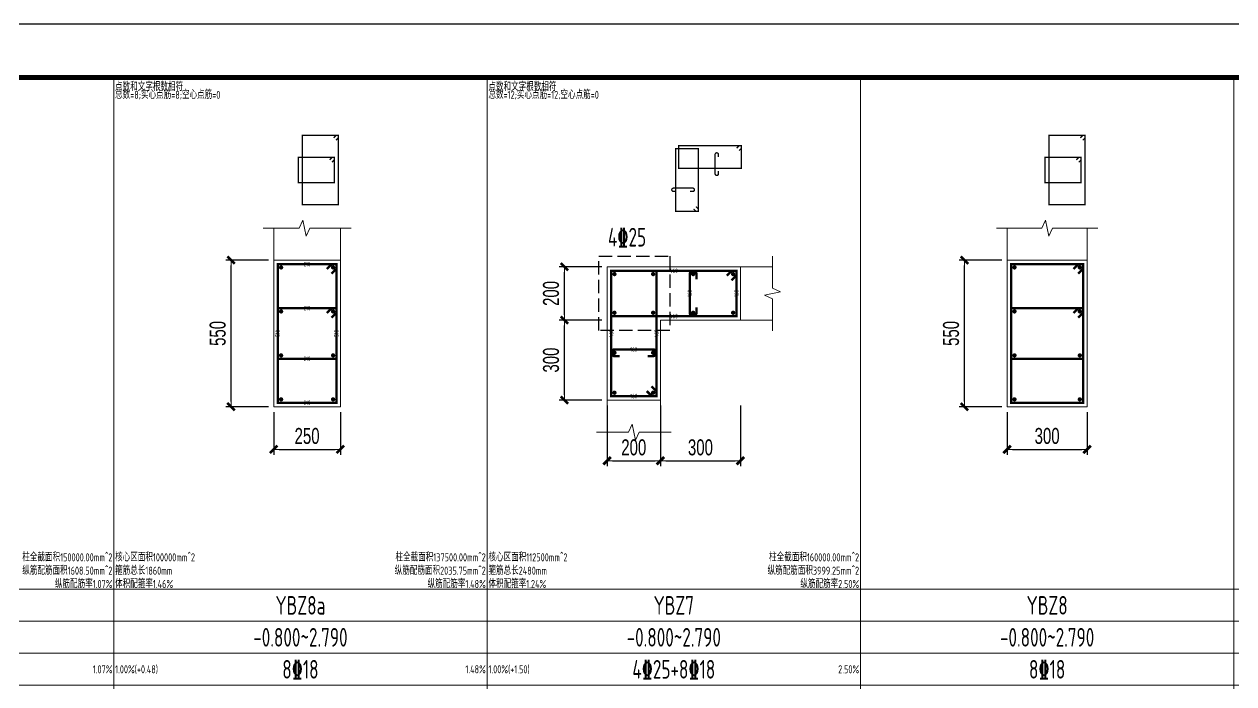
# Model space of a CAD drawing. Extents: x 5874492 to 7194610, y -939842 to -279257.
# Drawn here: x 6427338 to 6450017, y -564698 to -552326 of the extents above; entities that cross this region are included whole.
import ezdxf
from ezdxf.enums import TextEntityAlignment as Align

# ---------------------------------------------------------------- set-up
doc = ezdxf.new("R2010")
doc.units = 0
doc.header["$LTSCALE"] = 1000
doc.linetypes.add('DASH', pattern=[0.35, 0.25, -0.1])
for name, color, linetype, lineweight in [('S-墙柱-REIN', 1, 'Continuous', 20), ('S-墙柱-大样细线', 7, 'Continuous', 20), ('S-墙柱-编号', 4, 'Continuous', 20), ('S-大样-DIM', 3, 'Continuous', 20), ('S-大样-REIN', 1, 'Continuous', 20), ('S-大样-实线', 2, 'Continuous', 20), ('S-通用-TAB', 7, 'Continuous', 20)]:
    doc.layers.add(name, color=color, linetype=linetype, lineweight=lineweight)
doc.layers.add('Y-云图图框', color=7, linetype='Continuous')
doc.layers.add('z-计算配筋', color=7, linetype='Continuous')
doc.layers.add('箍筋长度', color=3, linetype='Continuous', plot=False)
doc.layers.add('配箍校核', color=34, linetype='Continuous', plot=False)
doc.styles.add('_YT_Name', font='', dxfattribs={"width": 0.8})
doc.styles.add('_YT_Sign_Text', font='ros.shx', dxfattribs={"width": 0.8, "bigfont": 'hztxt.shx'})
doc.styles.add('BW_Dim', font='Bweng.shx', dxfattribs={"width": 0.7, "bigfont": 'hztxt.shx'})
doc.styles.add('BW_Rein', font='tssdeng.shx', dxfattribs={"width": 0.7, "bigfont": 'hztxt.shx'})
doc.styles.get("Standard").update_dxf_attribs({"font": 'gbenor.shx', "bigfont": 'gbcbig.shx'})
doc.styles.add('TSSD_Rein', font='tssdeng.shx', dxfattribs={"width": 0.7, "bigfont": 'hztxt.shx'})
doc.styles.get('_YT_Name').set_extended_font_data('SimHei')
doc.dimstyles.new('Cyz_20_100', dxfattribs={"dimtxt": 300, "dimasz": 100, "dimexe": 100, "dimexo": 100, "dimgap": 100, "dimtad": 1, "dimdec": 0, "dimlfac": 0.2, "dimzin": 0, "dimdsep": 46, "dimtxsty": 'BW_Dim', "dimblk": '_bwk', "dimcen": 0, "dimclrt": 7, "dimadec": 0, "dimazin": 0, "dimtfac": 1, "dimtdec": 0, "dimtix": 1, "dimtmove": 2, "dimatfit": 0, "dimfxl": 0, "dimtolj": 1, "dimtzin": 0, "dimarcsym": 0})

# ---------------------------------------------------------------- blocks, each defined once
blk = doc.blocks.new('ECMCTK_A1_横_单行图名--0')
at = {"color": 4}
blk.add_lwpolyline([(0, 0), (841, 0), (841, 594), (0, 594)], close=True, dxfattribs=at)
at = {"const_width": 1}
blk.add_lwpolyline([(25, 10), (831, 10), (831, 584), (25, 584)], close=True, dxfattribs=at)
at = {"color": 80, "flags": 3}
for tag, height, p in [('YTHQINS', 3, (34.31, 585.5)), ('ECMCKEY', 3, (292.07, 288.23)), ('YTTQINS', 5.62, (848.03, 12.81)), ('YTFRAME', 3, (652.76, 5.84)), ('YTBARCODE_T1', 3, (749.78, 5.95))]:
    blk.add_attdef(tag, text='', height=height, dxfattribs=at).set_placement(p, align=Align.MIDDLE_CENTER)
for tag, height, style, width, p in [('证书编号', 4, '_YT_Sign_Text', 0.8, (708.87, 43.81)), ('审查批准号', 4, '_YT_Sign_Text', 0.8, (761.06, 43.81)), ('工程号', 4, '_YT_Sign_Text', 0.5, (804.08, 44.12)), ('设计单位', 6, '_YT_Name', 0.8, (623.75, 38.6)), ('建设单位', 4, '_YT_Sign_Text', 0.8, (734.96, 36.11)), ('阶段', 4, '_YT_Sign_Text', 0.8, (804.08, 35.81)), ('项目号', 4, '_YT_Sign_Text', 0.5, (822.08, 33.72)), ('项目名称', 4, '_YT_Sign_Text', 0.8, (734.96, 28.11)), ('专业', 4, '_YT_Sign_Text', 0.8, (804.08, 27.31)), ('图纸编号', 4, '_YT_Sign_Text', 0.5, (803.93, 19.36)), ('图纸名称', 4.5, '_YT_Name', 0.8, (735.39, 15.06)), ('出图比例', 4.2, '_YT_Sign_Text', 0.8, (681.82, 11.78)), ('日期', 4, '_YT_Sign_Text', 0.5, (803.88, 12.13)), ('版本号', 4, '_YT_Sign_Text', 0.8, (822.08, 13))]:
    blk.add_attdef(tag, text='', height=height, dxfattribs=dict(style=style, width=width)).set_placement(p, align=Align.CENTER)
at = {"style": '_YT_Sign_Text', "width": 0.8, "flags": 3}
for tag, p, height in [('[审定人]', (590.95, 27.81), 4.1), ('{审定人}', (605.87, 26.45), 6.24), ('[校对人]', (642.23, 27.82), 4.1), ('{校对人}', (658.35, 26.53), 6.24), ('{审核人}', (606.98, 18.44), 6.24), ('{设计人}', (658.48, 18.54), 6.24), ('[审核人]', (591.01, 19.76), 4.1), ('[设计人]', (642.47, 20.21), 4.1), ('[项目负责人]', (590.78, 12.01), 4.1), ('{项目负责人}', (608.28, 10.72), 6.24), ('[专业负责人]', (642.74, 11.77), 4.1), ('{专业负责人}', (658.58, 10.36), 6.24)]:
    blk.add_attdef(tag, p, '', height=height, dxfattribs=at)
at = {"color": 80, "flags": 3}
for tag, p in [('YTQRCODE', (551.04, 11.91)), ('YTBZSIT', (25, 10)), ('EXT_TK_LEFT', (25, 10))]:
    blk.add_attdef(tag, p, '', height=3, dxfattribs=at)
blk = doc.blocks.new('_bwk')
blk.add_line((-1, 0), (0, 0))
at = {"const_width": 0.5}
blk.add_lwpolyline([(-0.7, -0.7), (0.7, 0.7)], dxfattribs=at)
blk = doc.blocks.new('*D776')
at = {"layer": 'Defpoints', "color": 0, "transparency": 16777216}
for p in [(6444967, -556751), (6445767, -556751), (6445767, -559501)]:
    blk.add_point(p, dxfattribs=at)
at = {"layer": 'S-大样-DIM', "color": 0, "lineweight": -2, "transparency": 16777216}
for p, q in [((6445667, -556751), (6444867, -556751)), ((6444967, -559401), (6444967, -556851)), ((6445667, -559501), (6444867, -559501))]:
    blk.add_line(p, q, dxfattribs=at)
at = {"layer": 'S-大样-DIM', "color": 0, "lineweight": -2, "transparency": 16777216, "xscale": 100, "yscale": 100, "zscale": 100}
for p, rotation in [((6444967, -556751), 90), ((6444967, -559501), 270)]:
    blk.add_blockref('_bwk', p, dxfattribs=dict(at, rotation=rotation))
at = {"layer": 'S-大样-DIM', "color": 7, "transparency": 16777216, "insert": (6444717, -558126), "char_height": 300, "attachment_point": 5, "rotation": 90, "style": 'BW_Dim'}
blk.add_mtext('\\A1;550', dxfattribs=at)
blk = doc.blocks.new('*D777')
at = {"layer": 'Defpoints', "color": 0, "transparency": 16777216}
for p in [(6445767, -559501), (6447267, -559501), (6447267, -560301)]:
    blk.add_point(p, dxfattribs=at)
at = {"layer": 'S-大样-DIM', "color": 0, "lineweight": -2, "transparency": 16777216}
for p, q in [((6445767, -559601), (6445767, -560401)), ((6447267, -559601), (6447267, -560401)), ((6445867, -560301), (6447167, -560301))]:
    blk.add_line(p, q, dxfattribs=at)
at = {"layer": 'S-大样-DIM', "color": 0, "lineweight": -2, "transparency": 16777216, "xscale": 100, "yscale": 100, "zscale": 100, "rotation": 180}
blk.add_blockref('_bwk', (6445767, -560301), dxfattribs=at)
at = {"layer": 'S-大样-DIM', "color": 0, "lineweight": -2, "transparency": 16777216, "xscale": 100, "yscale": 100, "zscale": 100}
blk.add_blockref('_bwk', (6447267, -560301), dxfattribs=at)
at = {"layer": 'S-大样-DIM', "color": 7, "transparency": 16777216, "insert": (6446517, -560051), "char_height": 300, "attachment_point": 5, "style": 'BW_Dim'}
blk.add_mtext('\\A1;300', dxfattribs=at)
blk = doc.blocks.new('*D786')
at = {"layer": 'Defpoints', "color": 0, "transparency": 16777216}
for p in [(6438267, -559376), (6439267, -559376), (6439267, -560515)]:
    blk.add_point(p, dxfattribs=at)
at = {"layer": 'S-大样-DIM', "color": 0, "lineweight": -2, "transparency": 16777216}
for p, q in [((6438267, -559476), (6438267, -560615)), ((6439267, -559476), (6439267, -560615)), ((6438367, -560515), (6439167, -560515))]:
    blk.add_line(p, q, dxfattribs=at)
at = {"layer": 'S-大样-DIM', "color": 0, "lineweight": -2, "transparency": 16777216, "xscale": 100, "yscale": 100, "zscale": 100, "rotation": 180}
blk.add_blockref('_bwk', (6438267, -560515), dxfattribs=at)
at = {"layer": 'S-大样-DIM', "color": 0, "lineweight": -2, "transparency": 16777216, "xscale": 100, "yscale": 100, "zscale": 100}
blk.add_blockref('_bwk', (6439267, -560515), dxfattribs=at)
at = {"layer": 'S-大样-DIM', "color": 7, "transparency": 16777216, "insert": (6438767, -560265), "char_height": 300, "attachment_point": 5, "style": 'BW_Dim'}
blk.add_mtext('\\A1;200', dxfattribs=at)
blk = doc.blocks.new('*D787')
at = {"layer": 'Defpoints', "color": 0, "transparency": 16777216}
for p in [(6439267, -559376), (6440767, -559376), (6440767, -560515)]:
    blk.add_point(p, dxfattribs=at)
at = {"layer": 'S-大样-DIM', "color": 0, "lineweight": -2, "transparency": 16777216}
for p, q in [((6439267, -559476), (6439267, -560615)), ((6440767, -559476), (6440767, -560615)), ((6439367, -560515), (6440667, -560515))]:
    blk.add_line(p, q, dxfattribs=at)
at = {"layer": 'S-大样-DIM', "color": 0, "lineweight": -2, "transparency": 16777216, "xscale": 100, "yscale": 100, "zscale": 100, "rotation": 180}
blk.add_blockref('_bwk', (6439267, -560515), dxfattribs=at)
at = {"layer": 'S-大样-DIM', "color": 0, "lineweight": -2, "transparency": 16777216, "xscale": 100, "yscale": 100, "zscale": 100}
blk.add_blockref('_bwk', (6440767, -560515), dxfattribs=at)
at = {"layer": 'S-大样-DIM', "color": 7, "transparency": 16777216, "insert": (6440017, -560265), "char_height": 300, "attachment_point": 5, "style": 'BW_Dim'}
blk.add_mtext('\\A1;300', dxfattribs=at)
blk = doc.blocks.new('*D842')
at = {"layer": 'Defpoints', "color": 0, "transparency": 16777216}
for p in [(6437467, -556876), (6438267, -556876), (6438267, -557876)]:
    blk.add_point(p, dxfattribs=at)
at = {"layer": 'S-大样-DIM', "color": 0, "lineweight": -2, "transparency": 16777216}
for p, q in [((6438167, -556876), (6437367, -556876)), ((6437467, -557776), (6437467, -556976)), ((6438167, -557876), (6437367, -557876))]:
    blk.add_line(p, q, dxfattribs=at)
at = {"layer": 'S-大样-DIM', "color": 0, "lineweight": -2, "transparency": 16777216, "xscale": 100, "yscale": 100, "zscale": 100}
for p, rotation in [((6437467, -556876), 90), ((6437467, -557876), 270)]:
    blk.add_blockref('_bwk', p, dxfattribs=dict(at, rotation=rotation))
at = {"layer": 'S-大样-DIM', "color": 7, "transparency": 16777216, "insert": (6437217, -557376), "char_height": 300, "attachment_point": 5, "rotation": 90, "style": 'BW_Dim'}
blk.add_mtext('\\A1;200', dxfattribs=at)
blk = doc.blocks.new('*D843')
at = {"layer": 'Defpoints', "color": 0, "transparency": 16777216}
for p in [(6437467, -557876), (6438267, -557876), (6438267, -559376)]:
    blk.add_point(p, dxfattribs=at)
at = {"layer": 'S-大样-DIM', "color": 0, "lineweight": -2, "transparency": 16777216}
for p, q in [((6438167, -557876), (6437367, -557876)), ((6437467, -559276), (6437467, -557976)), ((6438167, -559376), (6437367, -559376))]:
    blk.add_line(p, q, dxfattribs=at)
at = {"layer": 'S-大样-DIM', "color": 0, "lineweight": -2, "transparency": 16777216, "xscale": 100, "yscale": 100, "zscale": 100}
for p, rotation in [((6437467, -557876), 90), ((6437467, -559376), 270)]:
    blk.add_blockref('_bwk', p, dxfattribs=dict(at, rotation=rotation))
at = {"layer": 'S-大样-DIM', "color": 7, "transparency": 16777216, "insert": (6437217, -558626), "char_height": 300, "attachment_point": 5, "rotation": 90, "style": 'BW_Dim'}
blk.add_mtext('\\A1;300', dxfattribs=at)
blk = doc.blocks.new('*D879')
at = {"layer": 'Defpoints', "color": 0, "transparency": 16777216}
for p in [(6431217, -556751), (6432017, -556751), (6432017, -559501)]:
    blk.add_point(p, dxfattribs=at)
at = {"layer": 'S-大样-DIM', "color": 0, "lineweight": -2, "transparency": 16777216}
for p, q in [((6431917, -556751), (6431117, -556751)), ((6431217, -559401), (6431217, -556851)), ((6431917, -559501), (6431117, -559501))]:
    blk.add_line(p, q, dxfattribs=at)
at = {"layer": 'S-大样-DIM', "color": 0, "lineweight": -2, "transparency": 16777216, "xscale": 100, "yscale": 100, "zscale": 100}
for p, rotation in [((6431217, -556751), 90), ((6431217, -559501), 270)]:
    blk.add_blockref('_bwk', p, dxfattribs=dict(at, rotation=rotation))
at = {"layer": 'S-大样-DIM', "color": 7, "transparency": 16777216, "insert": (6430967, -558126), "char_height": 300, "attachment_point": 5, "rotation": 90, "style": 'BW_Dim'}
blk.add_mtext('\\A1;550', dxfattribs=at)
blk = doc.blocks.new('*D880')
at = {"layer": 'Defpoints', "color": 0, "transparency": 16777216}
for p in [(6432017, -559501), (6433267, -559501), (6433267, -560301)]:
    blk.add_point(p, dxfattribs=at)
at = {"layer": 'S-大样-DIM', "color": 0, "lineweight": -2, "transparency": 16777216}
for p, q in [((6432017, -559601), (6432017, -560401)), ((6433267, -559601), (6433267, -560401)), ((6432117, -560301), (6433167, -560301))]:
    blk.add_line(p, q, dxfattribs=at)
at = {"layer": 'S-大样-DIM', "color": 0, "lineweight": -2, "transparency": 16777216, "xscale": 100, "yscale": 100, "zscale": 100, "rotation": 180}
blk.add_blockref('_bwk', (6432017, -560301), dxfattribs=at)
at = {"layer": 'S-大样-DIM', "color": 0, "lineweight": -2, "transparency": 16777216, "xscale": 100, "yscale": 100, "zscale": 100}
blk.add_blockref('_bwk', (6433267, -560301), dxfattribs=at)
at = {"layer": 'S-大样-DIM', "color": 7, "transparency": 16777216, "insert": (6432642, -560051), "char_height": 300, "attachment_point": 5, "style": 'BW_Dim'}
blk.add_mtext('\\A1;250', dxfattribs=at)

msp = doc.modelspace()

# ---------------------------------------------------------------- linework, layer by layer
at = {"linetype": 'DASH'}
msp.add_lwpolyline([(6438109.3, -556674.3), (6439440.5, -556674.3), (6439440.5, -558071.1), (6438109.3, -558071.1)], close=True, dxfattribs=at)
at = {"layer": 'S-墙柱-REIN', "const_width": 40}
for points in [[(6432134.9, -556888.7, 1), (6432174.9, -556888.7, 1)], [(6433109.9, -556888.7, 1), (6433149.9, -556888.7, 1)], [(6438384.9, -557013.7, 1), (6438424.9, -557013.7, 1)], [(6439109.9, -557013.7, 1), (6439149.9, -557013.7, 1)], [(6439859.9, -557013.7, 1), (6439899.9, -557013.7, 1)], [(6440609.9, -557013.7, 1), (6440649.9, -557013.7, 1)], [(6445884.9, -556888.7, 1), (6445924.9, -556888.7, 1)], [(6447109.9, -556888.7, 1), (6447149.9, -556888.7, 1)], [(6432134.9, -557713.7, 1), (6432174.9, -557713.7, 1)], [(6433109.9, -557713.7, 1), (6433149.9, -557713.7, 1)], [(6445884.9, -557713.7, 1), (6445924.9, -557713.7, 1)], [(6447109.9, -557713.7, 1), (6447149.9, -557713.7, 1)], [(6438384.9, -557738.7, 1), (6438424.9, -557738.7, 1)], [(6439109.9, -557738.7, 1), (6439149.9, -557738.7, 1)], [(6439859.9, -557738.7, 1), (6439899.9, -557738.7, 1)], [(6440609.9, -557738.7, 1), (6440649.9, -557738.7, 1)], [(6432134.9, -558538.7, 1), (6432174.9, -558538.7, 1)], [(6433109.9, -558538.7, 1), (6433149.9, -558538.7, 1)], [(6438384.9, -558488.7, 1), (6438424.9, -558488.7, 1)], [(6439109.9, -558488.7, 1), (6439149.9, -558488.7, 1)], [(6445884.9, -558538.7, 1), (6445924.9, -558538.7, 1)], [(6447109.9, -558538.7, 1), (6447149.9, -558538.7, 1)], [(6438384.9, -559238.7, 1), (6438424.9, -559238.7, 1)], [(6439109.9, -559238.7, 1), (6439149.9, -559238.7, 1)], [(6432134.9, -559363.7, 1), (6432174.9, -559363.7, 1)], [(6433109.9, -559363.7, 1), (6433149.9, -559363.7, 1)], [(6445884.9, -559363.7, 1), (6445924.9, -559363.7, 1)], [(6447109.9, -559363.7, 1), (6447149.9, -559363.7, 1)]]:
    msp.add_lwpolyline(points, format="xyb", close=True, dxfattribs=at)
at = {"layer": 'S-墙柱-大样细线'}
for points in [[(6433267.4, -556751.2), (6432017.4, -556751.2), (6432017.4, -559501.2), (6433267.4, -559501.2)], [(6447267.4, -556751.2), (6445767.4, -556751.2), (6445767.4, -559501.2), (6447267.4, -559501.2)], [(6439267.4, -557876.2), (6439267.4, -559376.2), (6438267.4, -559376.2), (6438267.4, -556876.2), (6440767.4, -556876.2), (6440767.4, -557876.2)]]:
    msp.add_lwpolyline(points, close=True, dxfattribs=at)
at = {"layer": 'S-大样-REIN'}
for points, const_width in [([(6433139.7, -554459.6), (6433185.7, -554413.7), (6433229.9, -554413.7), (6433229.9, -555713.7), (6432554.9, -555713.7), (6432554.9, -554413.7), (6433229.9, -554413.7), (6433229.9, -554457.9), (6433183.9, -554503.8)], 25), ([(6447139.7, -554459.6), (6447185.7, -554413.7), (6447229.9, -554413.7), (6447229.9, -555713.7), (6446554.9, -555713.7), (6446554.9, -554413.7), (6447229.9, -554413.7), (6447229.9, -554457.9), (6447183.9, -554503.8)], 25), ([(6439889.7, -555792.7), (6439935.7, -555838.7), (6439979.9, -555838.7), (6439979.9, -554663.7), (6439554.9, -554663.7), (6439554.9, -555838.7), (6439979.9, -555838.7), (6439979.9, -555794.5), (6439933.9, -555748.5)], 25), ([(6440740.1, -554697.6), (6440786.1, -554651.6), (6440786.1, -554607.4), (6439611.1, -554607.4), (6439611.1, -555032.4), (6440786.1, -555032.4), (6440786.1, -554607.4), (6440741.9, -554607.4), (6440696, -554653.4)], 25), ([(6433108.9, -554916.3), (6433154.9, -554870.4), (6433154.9, -554826.2), (6432479.9, -554826.2), (6432479.9, -555301.2), (6433154.9, -555301.2), (6433154.9, -554826.2), (6433110.7, -554826.2), (6433064.7, -554872.1)], 25), ([(6447108.9, -554916.3), (6447154.9, -554870.4), (6447154.9, -554826.2), (6446479.9, -554826.2), (6446479.9, -555301.2), (6447154.9, -555301.2), (6447154.9, -554826.2), (6447110.7, -554826.2), (6447064.7, -554872.1)], 25), ([(6433012, -556918.1), (6433104, -556826.2), (6433192.4, -556826.2), (6433192.4, -559426.2), (6432092.4, -559426.2), (6432092.4, -556826.2), (6433192.4, -556826.2), (6433192.4, -556914.5), (6433100.4, -557006.5)], 45), ([(6439012, -559209.2), (6439104, -559301.2), (6439192.4, -559301.2), (6439192.4, -556951.2), (6438342.4, -556951.2), (6438342.4, -559301.2), (6439192.4, -559301.2), (6439192.4, -559212.8), (6439100.4, -559120.8)], 45), ([(6440600.4, -557131.5), (6440692.4, -557039.5), (6440692.4, -556951.2), (6438342.4, -556951.2), (6438342.4, -557801.2), (6440692.4, -557801.2), (6440692.4, -556951.2), (6440604, -556951.2), (6440512, -557043.1)], 45), ([(6447012, -556918.1), (6447104, -556826.2), (6447192.4, -556826.2), (6447192.4, -559426.2), (6445842.4, -559426.2), (6445842.4, -556826.2), (6447192.4, -556826.2), (6447192.4, -556914.5), (6447100.4, -557006.5)], 45), ([(6433100.4, -557831.5), (6433192.4, -557739.5), (6433192.4, -557651.2), (6432092.4, -557651.2), (6432092.4, -558601.2), (6433192.4, -558601.2), (6433192.4, -557651.2), (6433104, -557651.2), (6433012, -557743.1)], 45), ([(6447100.4, -557831.5), (6447192.4, -557739.5), (6447192.4, -557651.2), (6445842.4, -557651.2), (6445842.4, -558601.2), (6447192.4, -558601.2), (6447192.4, -557651.2), (6447104, -557651.2), (6447012, -557743.1)], 45)]:
    msp.add_lwpolyline(points, dxfattribs=dict(at, const_width=const_width))
for points, const_width in [([(6440354.9, -555082.4), (6440354.9, -555132.4, -1), (6440292.4, -555132.4), (6440292.4, -554769.9, -1), (6440354.9, -554769.9), (6440354.9, -554819.9)], 25), ([(6439561.1, -555463.7), (6439511.1, -555463.7, -1), (6439511.1, -555401.2), (6439873.6, -555401.2, -1), (6439873.6, -555463.7), (6439823.6, -555463.7)], 25), ([(6439942.4, -557638.7), (6439942.4, -557738.7, -1), (6439817.4, -557738.7), (6439817.4, -557013.7, -1), (6439942.4, -557013.7), (6439942.4, -557113.7)], 45), ([(6438504.9, -558551.2), (6438404.9, -558551.2, -1), (6438404.9, -558426.2), (6439129.9, -558426.2, -1), (6439129.9, -558551.2), (6439029.9, -558551.2)], 45)]:
    msp.add_lwpolyline(points, format="xyb", dxfattribs=dict(at, const_width=const_width))
at = {"layer": 'S-大样-实线'}
for points in [[(6431817.4, -556151.2), (6432492.2, -556151.2), (6432562.2, -556001.2), (6432622.2, -556301.2), (6432692.2, -556151.2), (6433467.4, -556151.2)], [(6445567.4, -556151.2), (6446417.4, -556151.2), (6446487.4, -556001.2), (6446547.4, -556301.2), (6446617.4, -556151.2), (6447467.4, -556151.2)], [(6432017.4, -556751.2), (6432017.4, -556151.2)], [(6433267.4, -556751.2), (6433267.4, -556151.2)], [(6445767.4, -556751.2), (6445767.4, -556151.2)], [(6447267.4, -556751.2), (6447267.4, -556151.2)], [(6441367.4, -558076.2), (6441367.4, -557476.2), (6441217.4, -557406.2), (6441517.4, -557346.2), (6441367.4, -557276.2), (6441367.4, -556676.2)], [(6440767.4, -556876.2), (6441367.4, -556876.2)], [(6440767.4, -557876.2), (6441367.4, -557876.2)], [(6438267.4, -559376.2), (6438267.4, -559976.2)], [(6439267.4, -559376.2), (6439267.4, -559976.2)], [(6438067.4, -559976.2), (6438667.4, -559976.2), (6438737.4, -559826.2), (6438797.4, -560126.2), (6438867.4, -559976.2), (6439467.4, -559976.2)]]:
    msp.add_lwpolyline(points, dxfattribs=at)
at = {"layer": 'S-通用-TAB'}
for points in [[(6422017.4, -565326.2), (6422017.4, -553326.2), (6429017.4, -553326.2), (6429017.4, -565326.2), (6422017.4, -565326.2), (6422017.4, -562926.2), (6429017.4, -562926.2), (6429017.4, -563526.2), (6422017.4, -563526.2), (6422017.4, -564126.2), (6429017.4, -564126.2), (6429017.4, -564726.2), (6422017.4, -564726.2), (6422017.4, -565326.2)], [(6429017.4, -565326.2), (6429017.4, -553326.2), (6436017.4, -553326.2), (6436017.4, -565326.2), (6429017.4, -565326.2), (6429017.4, -562926.2), (6436017.4, -562926.2), (6436017.4, -563526.2), (6429017.4, -563526.2), (6429017.4, -564126.2), (6436017.4, -564126.2), (6436017.4, -564726.2), (6429017.4, -564726.2), (6429017.4, -565326.2)], [(6436017.4, -565326.2), (6436017.4, -553326.2), (6443017.4, -553326.2), (6443017.4, -565326.2), (6436017.4, -565326.2), (6436017.4, -562926.2), (6443017.4, -562926.2), (6443017.4, -563526.2), (6436017.4, -563526.2), (6436017.4, -564126.2), (6443017.4, -564126.2), (6443017.4, -564726.2), (6436017.4, -564726.2), (6436017.4, -565326.2)], [(6443017.4, -565326.2), (6443017.4, -553326.2), (6450017.4, -553326.2), (6450017.4, -565326.2), (6443017.4, -565326.2), (6443017.4, -562926.2), (6450017.4, -562926.2), (6450017.4, -563526.2), (6443017.4, -563526.2), (6443017.4, -564126.2), (6450017.4, -564126.2), (6450017.4, -564726.2), (6443017.4, -564726.2), (6443017.4, -565326.2)], [(6450017.4, -565326.2), (6450017.4, -553326.2), (6457017.4, -553326.2), (6457017.4, -565326.2), (6450017.4, -565326.2), (6450017.4, -562926.2), (6457017.4, -562926.2), (6457017.4, -563526.2), (6450017.4, -563526.2), (6450017.4, -564126.2), (6457017.4, -564126.2), (6457017.4, -564726.2), (6450017.4, -564726.2), (6450017.4, -565326.2)]]:
    msp.add_lwpolyline(points, dxfattribs=at)

# ---------------------------------------------------------------- block references
at = {"layer": 'Y-云图图框', "xscale": 100, "yscale": 100, "zscale": 100}
msp.add_blockref('ECMCTK_A1_横_单行图名--0', (6389792.4, -611726.2), dxfattribs=at)

# ---------------------------------------------------------------- texts
at = {"layer": 'S-墙柱-编号', "color": 3, "style": 'TSSD_Rein', "width": 0.7}
for s, p in [('YBZ8a', (6432517.4, -563226.2)), ('YBZ7', (6439517.4, -563226.2)), ('YBZ8', (6446517.4, -563226.2))]:
    msp.add_text(s, height=350, dxfattribs=at).set_placement(p, align=Align.MIDDLE_CENTER)
at = {"layer": 'S-墙柱-编号', "style": 'TSSD_Rein', "width": 0.7}
for p in [(6432517.4, -563826.2), (6439517.4, -563826.2), (6446517.4, -563826.2)]:
    msp.add_text('-0.800~2.790', height=350, dxfattribs=at).set_placement(p, align=Align.MIDDLE_CENTER)
at = {"layer": 'z-计算配筋', "style": 'BW_Rein', "width": 0.7}
for s, p in [('4\x8425', (6438640.9, -556321.1)), ('8\x8418', (6432517.4, -564426.2)), ('4\x8425+8\x8418', (6439517.4, -564426.2)), ('8\x8418', (6446517.4, -564426.2))]:
    msp.add_text(s, height=350, dxfattribs=at).set_placement(p, align=Align.MIDDLE_CENTER)
at = {"layer": '箍筋长度', "style": 'BW_Rein', "width": 0.7}
for s, p in [('210', (6432642.4, -556826.2)), ('460', (6439517.4, -556951.2)), ('210', (6432642.4, -557651.2)), ('460', (6439517.4, -557801.2)), ('210', (6432642.4, -558601.2)), ('160', (6438767.4, -558426.2)), ('160', (6438767.4, -559301.2)), ('210', (6432642.4, -559426.2))]:
    msp.add_text(s, height=85, dxfattribs=at).set_placement(p, align=Align.MIDDLE_CENTER)
for s, p in [('160', (6439817.4, -557376.2)), ('160', (6440692.4, -557376.2)), ('510', (6432092.4, -558126.2)), ('510', (6433192.4, -558126.2)), ('460', (6438342.4, -558126.2)), ('460', (6439192.4, -558126.2))]:
    msp.add_text(s, height=85, rotation=90, dxfattribs=at).set_placement(p, align=Align.MIDDLE_CENTER)
at = {"layer": '配箍校核', "style": 'BW_Rein', "width": 0.7}
for s, p in [('点数和文字根数相符', (6429042.4, -553576.2)), ('总数=8;实心点筋=8;空心点筋=0', (6429042.4, -553726.2)), ('点数和文字根数相符', (6436042.4, -553576.2)), ('总数=12;实心点筋=12;空心点筋=0', (6436042.4, -553726.2)), ('核心区面积100000mm^ 2', (6429042.4, -562401.2)), ('核心区面积112500mm^ 2', (6436042.4, -562401.2)), ('箍筋总长1860mm', (6429042.4, -562651.2)), ('箍筋总长2480mm', (6436042.4, -562651.2)), ('体积配箍率1.46%', (6429042.4, -562901.2)), ('体积配箍率1.24%', (6436042.4, -562901.2))]:
    msp.add_text(s, height=150, dxfattribs=at).set_placement(p)
for s, p in [('柱全截面积150000.00mm^ 2', (6428992.4, -562401.2)), ('柱全截面积137500.00mm^ 2', (6435992.4, -562401.2)), ('柱全截面积160000.00mm^ 2', (6442992.4, -562401.2)), ('纵筋配筋面积1608.50mm^ 2', (6428992.4, -562651.2)), ('纵筋配筋面积2035.75mm^ 2', (6435992.4, -562651.2)), ('纵筋配筋面积3999.25mm^ 2', (6442992.4, -562651.2)), ('纵筋配筋率1.07%', (6428992.4, -562901.2)), ('纵筋配筋率1.48%', (6435992.4, -562901.2)), ('纵筋配筋率2.50%', (6442992.4, -562901.2))]:
    msp.add_text(s, height=150, dxfattribs=at).set_placement(p, align=Align.RIGHT)
for s, p in [('1.07%', (6428992.4, -564426.2)), ('1.48%', (6435992.4, -564426.2)), ('2.50%', (6442992.4, -564426.2))]:
    msp.add_text(s, height=150, dxfattribs=at).set_placement(p, align=Align.MIDDLE_RIGHT)
for s, p in [('1.00%(+0.48)', (6429042.4, -564426.2)), ('1.00%(+1.50)', (6436042.4, -564426.2))]:
    msp.add_text(s, height=150, dxfattribs=at).set_placement(p, align=Align.MIDDLE_LEFT)

# ---------------------------------------------------------------- dimensions: what is measured, and where the dimension line sits
at = {"layer": 'S-大样-DIM'}
for base, p1, p2, picture, middle in [((6431217.4, -556751.2), (6432017.4, -559501.2), (6432017.4, -556751.2), '*D879', (6430967.4, -558126.2)), ((6444967.4, -556751.2), (6445767.4, -559501.2), (6445767.4, -556751.2), '*D776', (6444717.4, -558126.2)), ((6437467.4, -556876.2), (6438267.4, -557876.2), (6438267.4, -556876.2), '*D842', (6437217.4, -557376.2)), ((6437467.4, -557876.2), (6438267.4, -559376.2), (6438267.4, -557876.2), '*D843', (6437217.4, -558626.2))]:
    dim = msp.add_linear_dim(base=base, p1=p1, p2=p2, angle=90, dimstyle='Cyz_20_100', dxfattribs=at)
    dim.commit()
    dim.dimension.update_dxf_attribs({"geometry": picture, "text_midpoint": middle})
for base, p1, p2, picture, middle in [((6439267.4, -560514.7), (6438267.4, -559376.2), (6439267.4, -559376.2), '*D786', (6438767.4, -560264.7)), ((6440767.4, -560514.7), (6439267.4, -559376.2), (6440767.4, -559376.2), '*D787', (6440017.4, -560264.7)), ((6433267.4, -560301.2), (6432017.4, -559501.2), (6433267.4, -559501.2), '*D880', (6432642.4, -560051.2)), ((6447267.4, -560301.2), (6445767.4, -559501.2), (6447267.4, -559501.2), '*D777', (6446517.4, -560051.2))]:
    dim = msp.add_linear_dim(base=base, p1=p1, p2=p2, dimstyle='Cyz_20_100', dxfattribs=at)
    dim.commit()
    dim.dimension.update_dxf_attribs({"geometry": picture, "text_midpoint": middle})

doc.saveas('drawing.dxf')
